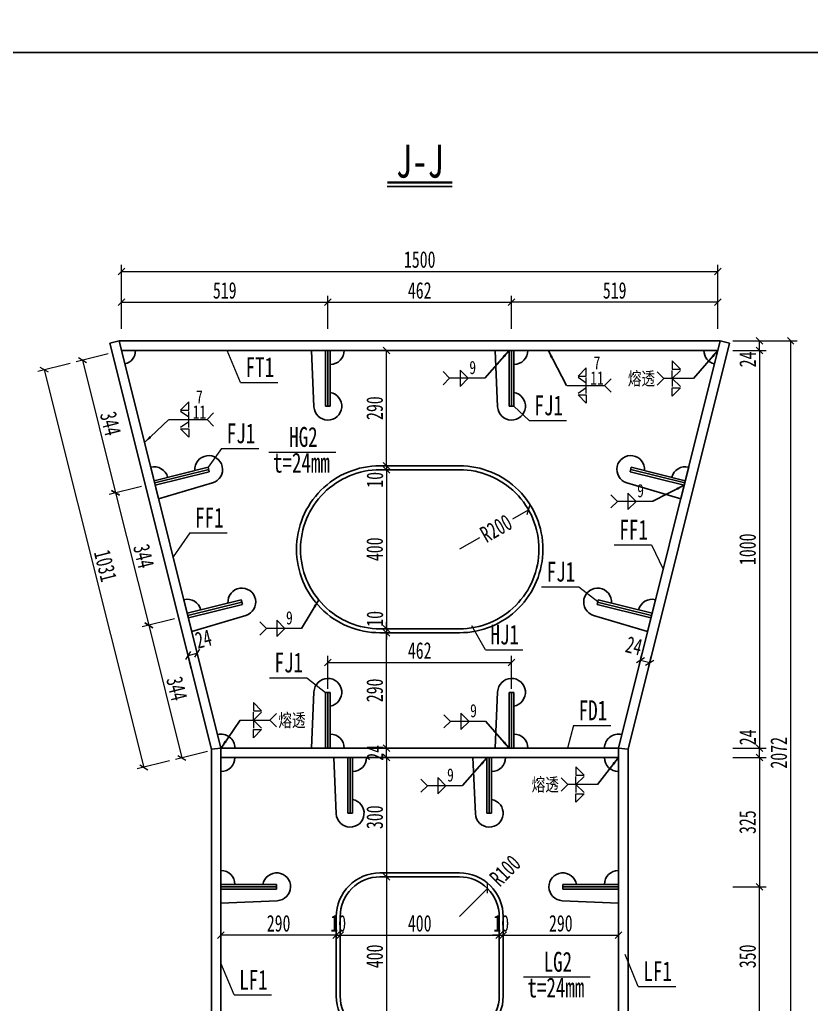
# Model space of a CAD drawing. Header units: millimetres. Extents: x -60009 to 63758, y -2164 to 95433.
# Drawn here: x 16827 to 18818, y 32167 to 34644 of the extents above; entities that cross this region are included whole.
import ezdxf
from ezdxf.enums import TextEntityAlignment as Align

# ---------------------------------------------------------------- set-up
doc = ezdxf.new("R2010")
doc.units = ezdxf.units.MM
doc.layers.get('Defpoints').update_dxf_attribs({"color": 8})
for name, color, linetype, lineweight in [('Dim', 4, 'Continuous', 15), ('文字', 7, 'Continuous', 15), ('标注线及字体', 2, 'Continuous', 15), ('细实线', 4, 'Continuous', 15), ('钢板粗线', 1, 'Continuous', 25)]:
    doc.layers.add(name, color=color, linetype=linetype, lineweight=lineweight)
doc.layers.add('Text', color=4, linetype='Continuous')
doc.styles.add('111', font='仿宋_GB2312.TTF', dxfattribs={"width": 0.7})
doc.styles.add('BM_Dim', font='仿宋_GB2312.TTF', dxfattribs={"width": 0.85})
doc.styles.add('SMEDI', font='仿宋_GB2312.TTF', dxfattribs={"width": 0.75})
doc.styles.get("Standard").update_dxf_attribs({"font": '仿宋_GB2312.TTF'})
doc.dimstyles.new('200', dxfattribs={"dimscale": 0, "dimtxt": 2.5, "dimasz": 1, "dimexe": 1, "dimexo": 1, "dimgap": 0.6, "dimtad": 1, "dimdec": 0, "dimdsep": 46, "dimtxsty": '111', "dimblk": 'OBLIQUE', "dimcen": 0, "dimclrd": 4, "dimclre": 4, "dimclrt": 4, "dimadec": 1, "dimazin": 2, "dimtfac": 1, "dimtdec": 0, "dimtix": 1, "dimtmove": 2, "dimatfit": 3, "dimfxl": 4, "dimfxlon": 1, "dimtolj": 1, "dimlwd": -1, "dimlwe": -1, "dimarcsym": 0})
doc.dimstyles.new('MSteel_1.0_1.0', dxfattribs={"dimtxt": 3, "dimasz": 1.2, "dimexe": 1, "dimexo": 1, "dimgap": 1, "dimtad": 3, "dimtoh": 1, "dimdec": 0, "dimzin": 0, "dimdsep": 46, "dimtxsty": 'Standard', "dimblk": 'ARCHTICK', "dimcen": 0.09, "dimclrd": 3, "dimclre": 3, "dimadec": 0, "dimazin": 0, "dimtfac": 1, "dimtdec": 4, "dimtofl": 0, "dimtmove": 0, "dimatfit": 3, "dimfxl": 1, "dimtolj": 1, "dimtzin": 0, "dimarcsym": 0})

# ---------------------------------------------------------------- blocks, each defined once
blk = doc.blocks.new('_Oblique')
at = {"color": 0, "linetype": 'ByBlock', "lineweight": -2}
blk.add_line((-0.5, -0.5), (0.5, 0.5), dxfattribs=at)
blk = doc.blocks.new('*D271')
at = {"layer": 'Defpoints', "color": 0, "transparency": 16777216}
for p in [(21100.9, 67033.4), (21986.2, 67032), (21984.6, 66032), (21099.3, 66017.4), (21099.2, 65919.6)]:
    blk.add_point(p, dxfattribs=at)
at = {"layer": '细实线', "color": 4, "transparency": 16777216}
for p, q in [((21099.2, 65986.3), (21099.1, 65903)), ((21984.6, 65984.9), (21984.4, 65901.5))]:
    blk.add_line(p, q, dxfattribs=at)
blk.add_arc((-34515894092.1, -21492456430780), 21492484212182.8, 89.907985640573, 89.907985642933, dxfattribs=at)
at = {"layer": '细实线', "color": 4, "transparency": 16777216, "xscale": 16.66666666666666, "yscale": 16.66666666666666, "zscale": 16.66666666666666}
for p, rotation in [((21099.1, 65919.6), 179.9079856429328), ((21984.4, 65918.2), 359.9079856405726)]:
    blk.add_blockref('_Oblique', p, dxfattribs=dict(at, rotation=rotation))
at = {"layer": '细实线', "color": 4, "transparency": 16777216, "insert": (21541.8, 65948.7), "char_height": 41.67, "attachment_point": 5, "rotation": 359.908, "style": '111'}
blk.add_mtext('885', dxfattribs=at)
blk = doc.blocks.new('*D273')
at = {"layer": 'Defpoints', "color": 0, "transparency": 16777216}
for p in [(21101.2, 67117), (21100.9, 67033.4), (21986.2, 67032), (21984.6, 66032), (21099.3, 66017.4)]:
    blk.add_point(p, dxfattribs=at)
at = {"layer": '细实线', "color": 4, "transparency": 16777216}
for p, q in [((21100.9, 67050.4), (21101.1, 67133.7)), ((21986.3, 67049), (21986.4, 67132.3))]:
    blk.add_line(p, q, dxfattribs=at)
blk.add_arc((-34515894092.1, -21492456430780), 21492484213380.2, 89.907985640573, 89.907985642933, dxfattribs=at)
at = {"layer": '细实线', "color": 4, "transparency": 16777216, "xscale": 16.66666666666666, "yscale": 16.66666666666666, "zscale": 16.66666666666666}
for p, rotation in [((21101.1, 67117), 179.9079856429328), ((21986.4, 67115.6), 359.9079856405726)]:
    blk.add_blockref('_Oblique', p, dxfattribs=dict(at, rotation=rotation))
at = {"layer": '细实线', "color": 4, "transparency": 16777216, "insert": (21543.8, 67146.2), "char_height": 41.67, "attachment_point": 5, "rotation": 359.908, "style": '111'}
blk.add_mtext('885', dxfattribs=at)
blk = doc.blocks.new('12-140加劲 有焊孔')
at = {"layer": '钢板粗线'}
for p, q in [((41, 0), (35, 141.5)), ((-41, 0), (41, 0))]:
    blk.add_line(p, q, dxfattribs=at)
for centre, start, end in [((0, 140), 2.441, 260.1291), ((-6, 0), 90, 180)]:
    blk.add_arc(centre, 35, start, end, dxfattribs=at)
blk = doc.blocks.new('*D997')
at = {"layer": 'Defpoints', "color": 0}
for p in [(17749.8, 33511.4), (17794.5, 33521.4), (17794.5, 33511.4)]:
    blk.add_point(p, dxfattribs=at)
at = {"layer": '细实线', "color": 4}
for p, q in [((17749.8, 33521.4), (17749.8, 33538.1)), ((17777.8, 33521.4), (17733.2, 33521.4)), ((17777.8, 33511.4), (17733.2, 33511.4)), ((17749.8, 33521.4), (17749.8, 33511.4)), ((17749.8, 33511.4), (17749.8, 33494.7))]:
    blk.add_line(p, q, dxfattribs=at)
at = {"layer": '细实线', "color": 4, "xscale": 16.66666666666666, "yscale": 16.66666666666666, "zscale": 16.66666666666666}
for p, rotation in [((17749.8, 33521.4), 270), ((17749.8, 33511.4), 90)]:
    blk.add_blockref('_Oblique', p, dxfattribs=dict(at, rotation=rotation))
at = {"layer": '细实线', "color": 4, "insert": (17720.5, 33486.1), "char_height": 41.67, "attachment_point": 5, "rotation": 90, "style": '111'}
blk.add_mtext('\\A1;10', dxfattribs=at)
blk = doc.blocks.new('*D998')
at = {"layer": 'Defpoints', "color": 0}
for p in [(17749.8, 33811.4), (17794.5, 33811.4), (17794.5, 33521.4)]:
    blk.add_point(p, dxfattribs=at)
at = {"layer": '细实线', "color": 4}
for p, q in [((17777.8, 33811.4), (17733.2, 33811.4)), ((17749.8, 33521.4), (17749.8, 33811.4)), ((17777.8, 33521.4), (17733.2, 33521.4))]:
    blk.add_line(p, q, dxfattribs=at)
at = {"layer": '细实线', "color": 4, "xscale": 16.66666666666666, "yscale": 16.66666666666666, "zscale": 16.66666666666666}
for p, rotation in [((17749.8, 33811.4), 90), ((17749.8, 33521.4), 270)]:
    blk.add_blockref('_Oblique', p, dxfattribs=dict(at, rotation=rotation))
at = {"layer": '细实线', "color": 4, "insert": (17720, 33666.4), "char_height": 41.67, "attachment_point": 5, "rotation": 90, "style": '111'}
blk.add_mtext('\\A1;290', dxfattribs=at)
blk = doc.blocks.new('*D999')
at = {"layer": 'Defpoints', "color": 0}
for p in [(17794.5, 33511.4), (17749.8, 33111.4), (17794.5, 33111.4)]:
    blk.add_point(p, dxfattribs=at)
at = {"layer": '细实线', "color": 4}
for p, q in [((17777.8, 33511.4), (17733.2, 33511.4)), ((17749.8, 33511.4), (17749.8, 33111.4)), ((17777.8, 33111.4), (17733.2, 33111.4))]:
    blk.add_line(p, q, dxfattribs=at)
at = {"layer": '细实线', "color": 4, "xscale": 16.66666666666666, "yscale": 16.66666666666666, "zscale": 16.66666666666666}
for p, rotation in [((17749.8, 33511.4), 90), ((17749.8, 33111.4), 270)]:
    blk.add_blockref('_Oblique', p, dxfattribs=dict(at, rotation=rotation))
at = {"layer": '细实线', "color": 4, "insert": (17720, 33311.4), "char_height": 41.67, "attachment_point": 5, "rotation": 90, "style": '111'}
blk.add_mtext('\\A1;400', dxfattribs=at)
blk = doc.blocks.new('*D1000')
at = {"layer": 'Defpoints', "color": 0}
for p in [(17749.8, 33101.4), (17794.5, 33111.4), (17794.5, 33101.4)]:
    blk.add_point(p, dxfattribs=at)
at = {"layer": '细实线', "color": 4}
for p, q in [((17749.8, 33111.4), (17749.8, 33128.1)), ((17777.8, 33111.4), (17733.2, 33111.4)), ((17777.8, 33101.4), (17733.2, 33101.4)), ((17749.8, 33111.4), (17749.8, 33101.4)), ((17749.8, 33101.4), (17749.8, 33084.7))]:
    blk.add_line(p, q, dxfattribs=at)
at = {"layer": '细实线', "color": 4, "xscale": 16.66666666666666, "yscale": 16.66666666666666, "zscale": 16.66666666666666}
for p, rotation in [((17749.8, 33111.4), 270), ((17749.8, 33101.4), 90)]:
    blk.add_blockref('_Oblique', p, dxfattribs=dict(at, rotation=rotation))
at = {"layer": '细实线', "color": 4, "insert": (17720.5, 33136.4), "char_height": 41.67, "attachment_point": 5, "rotation": 90, "style": '111'}
blk.add_mtext('\\A1;10', dxfattribs=at)
blk = doc.blocks.new('*D1001')
at = {"layer": 'Defpoints', "color": 0}
for p in [(17749.8, 33101.4), (17794.5, 33101.4), (17794.5, 32811.4)]:
    blk.add_point(p, dxfattribs=at)
at = {"layer": '细实线', "color": 4}
for p, q in [((17777.8, 33101.4), (17733.2, 33101.4)), ((17749.8, 32811.4), (17749.8, 33101.4)), ((17777.8, 32811.4), (17733.2, 32811.4))]:
    blk.add_line(p, q, dxfattribs=at)
at = {"layer": '细实线', "color": 4, "xscale": 16.66666666666666, "yscale": 16.66666666666666, "zscale": 16.66666666666666}
for p, rotation in [((17749.8, 33101.4), 90), ((17749.8, 32811.4), 270)]:
    blk.add_blockref('_Oblique', p, dxfattribs=dict(at, rotation=rotation))
at = {"layer": '细实线', "color": 4, "insert": (17720, 32956.4), "char_height": 41.67, "attachment_point": 5, "rotation": 90, "style": '111'}
blk.add_mtext('\\A1;290', dxfattribs=at)
blk = doc.blocks.new('_ArchTick')
at = {"color": 0, "linetype": 'ByBlock', "const_width": 0.15}
blk.add_lwpolyline([(-0.5, -0.5), (0.5, 0.5)], dxfattribs=at)
blk = doc.blocks.new('角焊缝1')
at = {"layer": 'Dim'}
blk.add_line((-3101.17, 370.22), (-3106.48, 370.22), dxfattribs=at)
blk.add_lwpolyline([(-3107.48, 369.22), (-3106.48, 370.22), (-3107.48, 371.22)], dxfattribs=at)
blk.add_lwpolyline([(-3104.91, 371.45), (-3104.91, 368.99), (-3103.68, 370.22)], close=True, dxfattribs=at)
blk = doc.blocks.new('*D1002')
at = {"layer": 'Defpoints', "color": 0}
for p in [(18106.9, 33410.5), (17933.2, 33311.4)]:
    blk.add_point(p, dxfattribs=at)
at = {"layer": '细实线', "color": 4}
for p, q in [((18067.5, 33388), (18106.9, 33410.5)), ((17983.6, 33340.1), (17933.2, 33311.4))]:
    blk.add_line(p, q, dxfattribs=at)
at = {"layer": '细实线', "color": 4, "xscale": 16.66666666666666, "yscale": 16.66666666666666, "zscale": 16.66666666666666, "rotation": 29.68905914116267}
blk.add_blockref('_Oblique', (18106.9, 33410.5), dxfattribs=at)
at = {"layer": '细实线', "color": 4, "insert": (18025.5, 33364), "char_height": 41.67, "attachment_point": 5, "rotation": 29.6891, "style": '111'}
blk.add_mtext('\\A1;R200', dxfattribs=at)
blk = doc.blocks.new('12-140加劲 无焊孔')
at = {"layer": 'Defpoints'}
blk.add_line((0, -140), (0, 0), dxfattribs=at)
at = {"layer": '钢板粗线'}
for p, q in [((-6, 0), (6, 0)), ((-6, -140), (-6, 0)), ((6, -140), (6, 0)), ((-6, -140), (6, -140))]:
    blk.add_line(p, q, dxfattribs=at)
blk = doc.blocks.new('*D1003')
at = {"layer": 'Defpoints', "color": 0}
for p in [(17602.2, 33932.6), (17083.2, 33811.4), (17602.2, 33811.4)]:
    blk.add_point(p, dxfattribs=at)
at = {"layer": '细实线', "color": 4}
for p, q in [((17083.2, 33865.9), (17083.2, 33949.2)), ((17083.2, 33932.6), (17602.2, 33932.6)), ((17602.2, 33865.9), (17602.2, 33949.2))]:
    blk.add_line(p, q, dxfattribs=at)
at = {"layer": '细实线', "color": 4, "xscale": 16.66666666666666, "yscale": 16.66666666666666, "zscale": 16.66666666666666, "rotation": 180}
blk.add_blockref('_Oblique', (17083.2, 33932.6), dxfattribs=at)
at = {"layer": '细实线', "color": 4, "xscale": 16.66666666666666, "yscale": 16.66666666666666, "zscale": 16.66666666666666}
blk.add_blockref('_Oblique', (17602.2, 33932.6), dxfattribs=at)
at = {"layer": '细实线', "color": 4, "insert": (17342.7, 33962.4), "char_height": 41.67, "attachment_point": 5, "style": '111'}
blk.add_mtext('\\A1;519', dxfattribs=at)
blk = doc.blocks.new('*D1004')
at = {"layer": 'Defpoints', "color": 0}
for p in [(18064.2, 33932.6), (17602.2, 33811.4), (18064.2, 33811.4)]:
    blk.add_point(p, dxfattribs=at)
at = {"layer": '细实线', "color": 4}
for p, q in [((17602.2, 33865.9), (17602.2, 33949.2)), ((17602.2, 33932.6), (18064.2, 33932.6)), ((18064.2, 33865.9), (18064.2, 33949.2))]:
    blk.add_line(p, q, dxfattribs=at)
at = {"layer": '细实线', "color": 4, "xscale": 16.66666666666666, "yscale": 16.66666666666666, "zscale": 16.66666666666666, "rotation": 180}
blk.add_blockref('_Oblique', (17602.2, 33932.6), dxfattribs=at)
at = {"layer": '细实线', "color": 4, "xscale": 16.66666666666666, "yscale": 16.66666666666666, "zscale": 16.66666666666666}
blk.add_blockref('_Oblique', (18064.2, 33932.6), dxfattribs=at)
at = {"layer": '细实线', "color": 4, "insert": (17833.2, 33962.4), "char_height": 41.67, "attachment_point": 5, "style": '111'}
blk.add_mtext('\\A1;462', dxfattribs=at)
blk = doc.blocks.new('*D1005')
at = {"layer": 'Defpoints', "color": 0}
for p in [(18064.2, 33932.6), (18064.2, 33811.4), (18583.2, 33811.4)]:
    blk.add_point(p, dxfattribs=at)
at = {"layer": '细实线', "color": 4}
for p, q in [((18064.2, 33865.9), (18064.2, 33949.2)), ((18583.2, 33932.6), (18064.2, 33932.6)), ((18583.2, 33865.9), (18583.2, 33949.2))]:
    blk.add_line(p, q, dxfattribs=at)
at = {"layer": '细实线', "color": 4, "xscale": 16.66666666666666, "yscale": 16.66666666666666, "zscale": 16.66666666666666, "rotation": 180}
blk.add_blockref('_Oblique', (18064.2, 33932.6), dxfattribs=at)
at = {"layer": '细实线', "color": 4, "xscale": 16.66666666666666, "yscale": 16.66666666666666, "zscale": 16.66666666666666}
blk.add_blockref('_Oblique', (18583.2, 33932.6), dxfattribs=at)
at = {"layer": '细实线', "color": 4, "insert": (18323.7, 33962.4), "char_height": 41.67, "attachment_point": 5, "style": '111'}
blk.add_mtext('\\A1;519', dxfattribs=at)
blk = doc.blocks.new('*D1006')
at = {"layer": 'Defpoints', "color": 0}
for p in [(18583.2, 34010.2), (17083.2, 33811.4), (18583.2, 33811.4)]:
    blk.add_point(p, dxfattribs=at)
at = {"layer": '细实线', "color": 4}
for p, q in [((17083.2, 33943.5), (17083.2, 34026.8)), ((17083.2, 34010.2), (18583.2, 34010.2)), ((18583.2, 33943.5), (18583.2, 34026.8))]:
    blk.add_line(p, q, dxfattribs=at)
at = {"layer": '细实线', "color": 4, "xscale": 16.66666666666666, "yscale": 16.66666666666666, "zscale": 16.66666666666666, "rotation": 180}
blk.add_blockref('_Oblique', (17083.2, 34010.2), dxfattribs=at)
at = {"layer": '细实线', "color": 4, "xscale": 16.66666666666666, "yscale": 16.66666666666666, "zscale": 16.66666666666666}
blk.add_blockref('_Oblique', (18583.2, 34010.2), dxfattribs=at)
at = {"layer": '细实线', "color": 4, "insert": (17833.2, 34040), "char_height": 41.67, "attachment_point": 5, "style": '111'}
blk.add_mtext('\\A1;1500', dxfattribs=at)
blk = doc.blocks.new('*D1007')
at = {"layer": 'Defpoints', "color": 0}
for p in [(17083.2, 33811.4), (17166.5, 33478.1), (17068.2, 33453.5)]:
    blk.add_point(p, dxfattribs=at)
at = {"layer": '细实线', "color": 4}
for p, q in [((17049.5, 33803), (16968.7, 33782.8)), ((16984.9, 33786.8), (17068.2, 33453.5)), ((17132.9, 33469.6), (17052, 33449.4))]:
    blk.add_line(p, q, dxfattribs=at)
at = {"layer": '细实线', "color": 4, "xscale": 16.66666666666666, "yscale": 16.66666666666666, "zscale": 16.66666666666666}
for p, rotation in [((16984.9, 33786.8), 104.0362434679329), ((17068.2, 33453.5), 284.0362434679329)]:
    blk.add_blockref('_Oblique', p, dxfattribs=dict(at, rotation=rotation))
at = {"layer": '细实线', "color": 4, "insert": (17055.4, 33627.4), "char_height": 41.67, "attachment_point": 5, "rotation": 284.0362, "style": '111'}
blk.add_mtext('\\A1;344', dxfattribs=at)
blk = doc.blocks.new('*D1008')
at = {"layer": 'Defpoints', "color": 0}
for p in [(17166.5, 33478.1), (17249.9, 33144.7), (17151.5, 33120.1)]:
    blk.add_point(p, dxfattribs=at)
at = {"layer": '细实线', "color": 4}
for p, q in [((17132.9, 33469.6), (17052, 33449.4)), ((17068.2, 33453.5), (17151.5, 33120.1)), ((17216.2, 33136.3), (17135.3, 33116.1))]:
    blk.add_line(p, q, dxfattribs=at)
at = {"layer": '细实线', "color": 4, "xscale": 16.66666666666666, "yscale": 16.66666666666666, "zscale": 16.66666666666666}
for p, rotation in [((17068.2, 33453.5), 104.0362434679324), ((17151.5, 33120.1), 284.0362434679324)]:
    blk.add_blockref('_Oblique', p, dxfattribs=dict(at, rotation=rotation))
at = {"layer": '细实线', "color": 4, "insert": (17138.8, 33294), "char_height": 41.67, "attachment_point": 5, "rotation": 284.0362, "style": '111'}
blk.add_mtext('\\A1;344', dxfattribs=at)
blk = doc.blocks.new('*D1009')
at = {"layer": 'Defpoints', "color": 0}
for p in [(17249.9, 33144.7), (17333.2, 32811.4), (17234.9, 32786.8)]:
    blk.add_point(p, dxfattribs=at)
at = {"layer": '细实线', "color": 4}
for p, q in [((17216.2, 33136.3), (17135.3, 33116.1)), ((17151.5, 33120.1), (17234.9, 32786.8)), ((17299.5, 32803), (17218.7, 32782.8))]:
    blk.add_line(p, q, dxfattribs=at)
at = {"layer": '细实线', "color": 4, "xscale": 16.66666666666666, "yscale": 16.66666666666666, "zscale": 16.66666666666666}
for p, rotation in [((17151.5, 33120.1), 104.0362434679082), ((17234.9, 32786.8), 284.0362434679082)]:
    blk.add_blockref('_Oblique', p, dxfattribs=dict(at, rotation=rotation))
at = {"layer": '细实线', "color": 4, "insert": (17222.1, 32960.7), "char_height": 41.67, "attachment_point": 5, "rotation": 284.0362, "style": '111'}
blk.add_mtext('\\A1;344', dxfattribs=at)
blk = doc.blocks.new('*D1010')
at = {"layer": 'Defpoints', "color": 0}
for p in [(17083.2, 33811.4), (17333.2, 32811.4), (17138.8, 32762.8)]:
    blk.add_point(p, dxfattribs=at)
at = {"layer": '细实线', "color": 4}
for p, q in [((16953.4, 33779), (16872.6, 33758.7)), ((16888.8, 33762.8), (17138.8, 32762.8)), ((17203.4, 32779), (17122.6, 32758.7))]:
    blk.add_line(p, q, dxfattribs=at)
at = {"layer": '细实线', "color": 4, "xscale": 16.66666666666666, "yscale": 16.66666666666666, "zscale": 16.66666666666666}
for p, rotation in [((16888.8, 33762.8), 104.0362434679265), ((17138.8, 32762.8), 284.0362434679265)]:
    blk.add_blockref('_Oblique', p, dxfattribs=dict(at, rotation=rotation))
at = {"layer": '细实线', "color": 4, "insert": (17042.7, 33270), "char_height": 41.67, "attachment_point": 5, "rotation": 284.0362, "style": '111'}
blk.add_mtext('\\A1;1031', dxfattribs=at)
blk = doc.blocks.new('*D1011')
at = {"layer": 'Defpoints', "color": 0}
for p in [(18539.4, 33811.4), (18289.9, 32811.4), (18688, 32811.4)]:
    blk.add_point(p, dxfattribs=at)
at = {"layer": '细实线', "color": 4}
for p, q in [((18621.3, 33811.4), (18704.6, 33811.4)), ((18688, 33811.4), (18688, 32811.4)), ((18621.3, 32811.4), (18704.6, 32811.4))]:
    blk.add_line(p, q, dxfattribs=at)
at = {"layer": '细实线', "color": 4, "xscale": 16.66666666666666, "yscale": 16.66666666666666, "zscale": 16.66666666666666}
for p, rotation in [((18688, 33811.4), 90), ((18688, 32811.4), 270)]:
    blk.add_blockref('_Oblique', p, dxfattribs=dict(at, rotation=rotation))
at = {"layer": '细实线', "color": 4, "insert": (18658.1, 33311.4), "char_height": 41.67, "attachment_point": 5, "rotation": 90, "style": '111'}
blk.add_mtext('\\A1;1000', dxfattribs=at)
blk = doc.blocks.new('*D1012')
at = {"layer": 'Defpoints', "color": 0}
for p in [(18539.9, 33835.4), (18688, 33835.4), (18539.4, 33811.4)]:
    blk.add_point(p, dxfattribs=at)
at = {"layer": '细实线', "color": 4}
for p, q in [((18621.3, 33835.4), (18704.6, 33835.4)), ((18688, 33811.4), (18688, 33835.4)), ((18621.3, 33811.4), (18704.6, 33811.4))]:
    blk.add_line(p, q, dxfattribs=at)
at = {"layer": '细实线', "color": 4, "xscale": 16.66666666666666, "yscale": 16.66666666666666, "zscale": 16.66666666666666}
for p, rotation in [((18688, 33835.4), 90), ((18688, 33811.4), 270)]:
    blk.add_blockref('_Oblique', p, dxfattribs=dict(at, rotation=rotation))
at = {"layer": '细实线', "color": 4, "insert": (18658.1, 33788.9), "char_height": 41.67, "attachment_point": 5, "rotation": 90, "style": '111'}
blk.add_mtext('\\A1;24', dxfattribs=at)
blk = doc.blocks.new('*D1013')
at = {"layer": 'Defpoints', "color": 0}
for p in [(18295.6, 32811.4), (18688, 32811.4), (18292.7, 32787.4)]:
    blk.add_point(p, dxfattribs=at)
at = {"layer": '细实线', "color": 4}
for p, q in [((18621.3, 32811.4), (18704.6, 32811.4)), ((18688, 32787.4), (18688, 32811.4)), ((18621.3, 32787.4), (18704.6, 32787.4))]:
    blk.add_line(p, q, dxfattribs=at)
at = {"layer": '细实线', "color": 4, "xscale": 16.66666666666666, "yscale": 16.66666666666666, "zscale": 16.66666666666666}
for p, rotation in [((18688, 32811.4), 90), ((18688, 32787.4), 270)]:
    blk.add_blockref('_Oblique', p, dxfattribs=dict(at, rotation=rotation))
at = {"layer": '细实线', "color": 4, "insert": (18658.1, 32838.2), "char_height": 41.67, "attachment_point": 5, "rotation": 90, "style": '111'}
blk.add_mtext('\\A1;24', dxfattribs=at)
blk = doc.blocks.new('*D1014')
at = {"layer": 'Defpoints', "color": 0}
for p in [(18539.9, 33835.4), (18301.8, 31763.4), (18766.4, 31763.4)]:
    blk.add_point(p, dxfattribs=at)
at = {"layer": '细实线', "color": 4}
for p, q in [((18699.8, 33835.4), (18783.1, 33835.4)), ((18766.4, 33835.4), (18766.4, 31763.4)), ((18699.8, 31763.4), (18783.1, 31763.4))]:
    blk.add_line(p, q, dxfattribs=at)
at = {"layer": '细实线', "color": 4, "xscale": 16.66666666666666, "yscale": 16.66666666666666, "zscale": 16.66666666666666}
for p, rotation in [((18766.4, 33835.4), 90), ((18766.4, 31763.4), 270)]:
    blk.add_blockref('_Oblique', p, dxfattribs=dict(at, rotation=rotation))
at = {"layer": '细实线', "color": 4, "insert": (18736.6, 32799.4), "char_height": 41.67, "attachment_point": 5, "rotation": 90, "style": '111'}
blk.add_mtext('\\A1;2072', dxfattribs=at)
blk = doc.blocks.new('*D1015')
at = {"layer": 'Defpoints', "color": 0}
for p in [(17273.6, 33049.7), (17262.6, 32994.8), (17285.9, 33000.6)]:
    blk.add_point(p, dxfattribs=at)
at = {"layer": '细实线', "color": 4}
for p, q in [((17281.9, 33016.8), (17269.6, 33065.8)), ((17258.6, 33011), (17246.3, 33060)), ((17250.4, 33043.8), (17273.6, 33049.7))]:
    blk.add_line(p, q, dxfattribs=at)
at = {"layer": '细实线', "color": 4, "xscale": 16.66666666666666, "yscale": 16.66666666666666, "zscale": 16.66666666666666}
for p, rotation in [((17250.4, 33043.8), 194.0362434679222), ((17273.6, 33049.7), 14.03624346792227)]:
    blk.add_blockref('_Oblique', p, dxfattribs=dict(at, rotation=rotation))
at = {"layer": '细实线', "color": 4, "insert": (17289, 33086), "char_height": 41.67, "attachment_point": 5, "rotation": 14.0362, "style": '111'}
blk.add_mtext('\\A1;24', dxfattribs=at)
blk = doc.blocks.new('*D1016')
at = {"layer": 'Defpoints', "color": 0}
for p in [(18411.7, 33026.2), (18377.7, 32989.5), (18401, 32983.7)]:
    blk.add_point(p, dxfattribs=at)
at = {"layer": '细实线', "color": 4}
for p, q in [((18381.8, 33005.7), (18392.4, 33048.2)), ((18405.1, 32999.9), (18415.7, 33042.4)), ((18388.4, 33032.1), (18411.7, 33026.2))]:
    blk.add_line(p, q, dxfattribs=at)
at = {"layer": '细实线', "color": 4, "xscale": 16.66666666666666, "yscale": 16.66666666666666, "zscale": 16.66666666666666}
for p, rotation in [((18388.4, 33032.1), 165.9637565320778), ((18411.7, 33026.2), 345.9637565320777)]:
    blk.add_blockref('_Oblique', p, dxfattribs=dict(at, rotation=rotation))
at = {"layer": '细实线', "color": 4, "insert": (18372.2, 33068.8), "char_height": 41.67, "attachment_point": 5, "rotation": 345.9638, "style": '111'}
blk.add_mtext('\\A1;24', dxfattribs=at)
blk = doc.blocks.new('全融透2')
at = {"layer": 'Dim'}
blk.add_line((0, 0), (-4.48, 0), dxfattribs=at)
for points in [[(-3.23, 2.65), (-3.23, 1.41), (-2, 1.41)], [(-3.23, -2.65), (-3.23, -1.41), (-2, -1.41)]]:
    blk.add_lwpolyline(points, close=True, dxfattribs=at)
for points in [[(-5.48, 1), (-4.48, 0), (-5.48, -1)], [(-2, 1.21), (-3.23, 0), (-3.23, 1.21)], [(-2, -1.21), (-3.23, 0), (-3.23, -1.21)]]:
    blk.add_lwpolyline(points, dxfattribs=at)
at = {"layer": 'Text', "style": 'SMEDI', "width": 0.75}
blk.add_text('熔透', height=2, dxfattribs=at).set_placement((-9.92, 0), align=Align.MIDDLE_LEFT)
blk = doc.blocks.new('全融透1')
at = {"layer": 'Dim'}
blk.add_line((0, 0), (4.48, 0), dxfattribs=at)
for points in [[(2, 2.65), (2, 1.41), (3.23, 1.41)], [(2, -2.65), (2, -1.41), (3.23, -1.41)]]:
    blk.add_lwpolyline(points, close=True, dxfattribs=at)
for points in [[(3.23, 1.21), (2, 0), (2, 1.21)], [(3.23, -1.21), (2, 0), (2, -1.21)], [(5.48, 1), (4.48, 0), (5.48, -1)]]:
    blk.add_lwpolyline(points, dxfattribs=at)
at = {"layer": 'Text', "style": 'SMEDI', "width": 0.75}
blk.add_text('熔透', height=2, dxfattribs=at).set_placement((5.77, 0), align=Align.MIDDLE_LEFT)
blk = doc.blocks.new('*D1017')
at = {"layer": 'Defpoints', "color": 0}
for p in [(17782, 32787.4), (17749.8, 32487.4), (17775.3, 32487.4)]:
    blk.add_point(p, dxfattribs=at)
at = {"layer": '细实线', "color": 4}
for p, q in [((17765.4, 32787.4), (17733.2, 32787.4)), ((17749.8, 32787.4), (17749.8, 32487.4)), ((17758.7, 32487.4), (17733.2, 32487.4))]:
    blk.add_line(p, q, dxfattribs=at)
at = {"layer": '细实线', "color": 4, "xscale": 16.66666666666666, "yscale": 16.66666666666666, "zscale": 16.66666666666666}
for p, rotation in [((17749.8, 32787.4), 90), ((17749.8, 32487.4), 270)]:
    blk.add_blockref('_Oblique', p, dxfattribs=dict(at, rotation=rotation))
at = {"layer": '细实线', "color": 4, "insert": (17720, 32637.4), "char_height": 41.67, "attachment_point": 5, "rotation": 90, "style": '111'}
blk.add_mtext('\\A1;300', dxfattribs=at)
blk = doc.blocks.new('*D1018')
at = {"layer": 'Defpoints', "color": 0}
for p in [(17782, 32487.4), (17749.8, 32087.4), (17775.3, 32087.4)]:
    blk.add_point(p, dxfattribs=at)
at = {"layer": '细实线', "color": 4}
for p, q in [((17765.4, 32487.4), (17733.2, 32487.4)), ((17749.8, 32487.4), (17749.8, 32087.4)), ((17758.7, 32087.4), (17733.2, 32087.4))]:
    blk.add_line(p, q, dxfattribs=at)
at = {"layer": '细实线', "color": 4, "xscale": 16.66666666666666, "yscale": 16.66666666666666, "zscale": 16.66666666666666}
for p, rotation in [((17749.8, 32487.4), 90), ((17749.8, 32087.4), 270)]:
    blk.add_blockref('_Oblique', p, dxfattribs=dict(at, rotation=rotation))
at = {"layer": '细实线', "color": 4, "insert": (17720, 32287.4), "char_height": 41.67, "attachment_point": 5, "rotation": 90, "style": '111'}
blk.add_mtext('\\A1;400', dxfattribs=at)
blk = doc.blocks.new('*D1020')
at = {"layer": 'Defpoints', "color": 0}
for p in [(18043.2, 32340.5), (18033.2, 32287.4), (18043.2, 32287.4)]:
    blk.add_point(p, dxfattribs=at)
at = {"layer": '细实线', "color": 4}
for p, q in [((18033.2, 32304.1), (18033.2, 32357.1)), ((18043.2, 32304.1), (18043.2, 32357.1)), ((18033.2, 32340.5), (18016.5, 32340.5)), ((18033.2, 32340.5), (18043.2, 32340.5)), ((18043.2, 32340.5), (18059.9, 32340.5))]:
    blk.add_line(p, q, dxfattribs=at)
at = {"layer": '细实线', "color": 4, "xscale": 16.66666666666666, "yscale": 16.66666666666666, "zscale": 16.66666666666666}
blk.add_blockref('_Oblique', (18033.2, 32340.5), dxfattribs=at)
at = {"layer": '细实线', "color": 4, "xscale": 16.66666666666666, "yscale": 16.66666666666666, "zscale": 16.66666666666666, "rotation": 180}
blk.add_blockref('_Oblique', (18043.2, 32340.5), dxfattribs=at)
at = {"layer": '细实线', "color": 4, "insert": (18038.2, 32370.3), "char_height": 41.67, "attachment_point": 5, "style": '111'}
blk.add_mtext('\\A1;10', dxfattribs=at)
blk = doc.blocks.new('*D1021')
at = {"layer": 'Defpoints', "color": 0}
for p in [(18333.2, 32340.5), (18043.2, 32287.4), (18333.2, 32287.4)]:
    blk.add_point(p, dxfattribs=at)
at = {"layer": '细实线', "color": 4}
for p, q in [((18043.2, 32304.1), (18043.2, 32357.1)), ((18333.2, 32304.1), (18333.2, 32357.1)), ((18043.2, 32340.5), (18333.2, 32340.5))]:
    blk.add_line(p, q, dxfattribs=at)
at = {"layer": '细实线', "color": 4, "xscale": 16.66666666666666, "yscale": 16.66666666666666, "zscale": 16.66666666666666, "rotation": 180}
blk.add_blockref('_Oblique', (18043.2, 32340.5), dxfattribs=at)
at = {"layer": '细实线', "color": 4, "xscale": 16.66666666666666, "yscale": 16.66666666666666, "zscale": 16.66666666666666}
blk.add_blockref('_Oblique', (18333.2, 32340.5), dxfattribs=at)
at = {"layer": '细实线', "color": 4, "insert": (18188.2, 32370.3), "char_height": 41.67, "attachment_point": 5, "style": '111'}
blk.add_mtext('\\A1;290', dxfattribs=at)
blk = doc.blocks.new('*D1022')
at = {"layer": 'Defpoints', "color": 0}
for p in [(18033.2, 32340.5), (17633.2, 32287.4), (18033.2, 32287.4)]:
    blk.add_point(p, dxfattribs=at)
at = {"layer": '细实线', "color": 4}
for p, q in [((17633.2, 32304.1), (17633.2, 32357.1)), ((18033.2, 32304.1), (18033.2, 32357.1)), ((17633.2, 32340.5), (18033.2, 32340.5))]:
    blk.add_line(p, q, dxfattribs=at)
at = {"layer": '细实线', "color": 4, "xscale": 16.66666666666666, "yscale": 16.66666666666666, "zscale": 16.66666666666666, "rotation": 180}
blk.add_blockref('_Oblique', (17633.2, 32340.5), dxfattribs=at)
at = {"layer": '细实线', "color": 4, "xscale": 16.66666666666666, "yscale": 16.66666666666666, "zscale": 16.66666666666666}
blk.add_blockref('_Oblique', (18033.2, 32340.5), dxfattribs=at)
at = {"layer": '细实线', "color": 4, "insert": (17833.2, 32370.3), "char_height": 41.67, "attachment_point": 5, "style": '111'}
blk.add_mtext('\\A1;400', dxfattribs=at)
blk = doc.blocks.new('*D1023')
at = {"layer": 'Defpoints', "color": 0}
for p in [(17633.2, 32340.5), (17623.2, 32287.4), (17633.2, 32287.4)]:
    blk.add_point(p, dxfattribs=at)
at = {"layer": '细实线', "color": 4}
for p, q in [((17623.2, 32304.1), (17623.2, 32357.1)), ((17633.2, 32304.1), (17633.2, 32357.1)), ((17623.2, 32340.5), (17606.5, 32340.5)), ((17623.2, 32340.5), (17633.2, 32340.5)), ((17633.2, 32340.5), (17649.9, 32340.5))]:
    blk.add_line(p, q, dxfattribs=at)
at = {"layer": '细实线', "color": 4, "xscale": 16.66666666666666, "yscale": 16.66666666666666, "zscale": 16.66666666666666}
blk.add_blockref('_Oblique', (17623.2, 32340.5), dxfattribs=at)
at = {"layer": '细实线', "color": 4, "xscale": 16.66666666666666, "yscale": 16.66666666666666, "zscale": 16.66666666666666, "rotation": 180}
blk.add_blockref('_Oblique', (17633.2, 32340.5), dxfattribs=at)
at = {"layer": '细实线', "color": 4, "insert": (17628.2, 32370.3), "char_height": 41.67, "attachment_point": 5, "style": '111'}
blk.add_mtext('\\A1;10', dxfattribs=at)
blk = doc.blocks.new('*D1024')
at = {"layer": 'Defpoints', "color": 0}
for p in [(17333.2, 32340.5), (17333.2, 32287.4), (17623.2, 32287.4)]:
    blk.add_point(p, dxfattribs=at)
at = {"layer": '细实线', "color": 4}
for p, q in [((17333.2, 32304.1), (17333.2, 32357.1)), ((17623.2, 32304.1), (17623.2, 32357.1)), ((17623.2, 32340.5), (17333.2, 32340.5))]:
    blk.add_line(p, q, dxfattribs=at)
at = {"layer": '细实线', "color": 4, "xscale": 16.66666666666666, "yscale": 16.66666666666666, "zscale": 16.66666666666666, "rotation": 180}
blk.add_blockref('_Oblique', (17333.2, 32340.5), dxfattribs=at)
at = {"layer": '细实线', "color": 4, "xscale": 16.66666666666666, "yscale": 16.66666666666666, "zscale": 16.66666666666666}
blk.add_blockref('_Oblique', (17623.2, 32340.5), dxfattribs=at)
at = {"layer": '细实线', "color": 4, "insert": (17478.2, 32370.3), "char_height": 41.67, "attachment_point": 5, "style": '111'}
blk.add_mtext('\\A1;290', dxfattribs=at)
blk = doc.blocks.new('*D1025')
at = {"layer": 'Defpoints', "color": 0}
for p in [(18003.7, 32458.3), (17933.2, 32387.4)]:
    blk.add_point(p, dxfattribs=at)
at = {"layer": '细实线', "color": 4}
for p, q in [((18003.7, 32458.3), (17933.2, 32387.4)), ((17933.2, 32387.4), (18003.7, 32458.3))]:
    blk.add_line(p, q, dxfattribs=at)
at = {"layer": '细实线', "color": 4, "xscale": 16.66666666666666, "yscale": 16.66666666666666, "zscale": 16.66666666666666, "rotation": 45.17574889308564}
blk.add_blockref('_Oblique', (18003.7, 32458.3), dxfattribs=at)
at = {"layer": '细实线', "color": 4, "insert": (18048.2, 32503.1), "char_height": 41.67, "attachment_point": 5, "rotation": 45.1757, "style": '111'}
blk.add_mtext('\\A1;R100', dxfattribs=at)
blk = doc.blocks.new('*D1026')
at = {"layer": 'Defpoints', "color": 0}
for p in [(17749.8, 32811.4), (17794.5, 32811.4), (17795.5, 32787.4)]:
    blk.add_point(p, dxfattribs=at)
at = {"layer": '细实线', "color": 4}
for p, q in [((17749.8, 32811.4), (17749.8, 32828.1)), ((17777.8, 32811.4), (17733.2, 32811.4)), ((17749.8, 32787.4), (17749.8, 32811.4)), ((17778.8, 32787.4), (17733.2, 32787.4)), ((17749.8, 32787.4), (17749.8, 32770.7))]:
    blk.add_line(p, q, dxfattribs=at)
at = {"layer": '细实线', "color": 4, "xscale": 16.66666666666666, "yscale": 16.66666666666666, "zscale": 16.66666666666666}
for p, rotation in [((17749.8, 32811.4), 270), ((17749.8, 32787.4), 90)]:
    blk.add_blockref('_Oblique', p, dxfattribs=dict(at, rotation=rotation))
at = {"layer": '细实线', "color": 4, "insert": (17720.5, 32799.4), "char_height": 41.67, "attachment_point": 5, "rotation": 90, "style": '111'}
blk.add_mtext('\\A1;24', dxfattribs=at)
blk = doc.blocks.new('*D1034')
at = {"layer": 'Defpoints', "color": 0}
for p in [(18566.8, 32462.4), (18688, 32462.4), (18566.8, 32112.4)]:
    blk.add_point(p, dxfattribs=at)
at = {"layer": '细实线', "color": 4}
for p, q in [((18621.3, 32462.4), (18704.6, 32462.4)), ((18688, 32112.4), (18688, 32462.4)), ((18621.3, 32112.4), (18704.6, 32112.4))]:
    blk.add_line(p, q, dxfattribs=at)
at = {"layer": '细实线', "color": 4, "xscale": 16.66666666666666, "yscale": 16.66666666666666, "zscale": 16.66666666666666}
for p, rotation in [((18688, 32462.4), 90), ((18688, 32112.4), 270)]:
    blk.add_blockref('_Oblique', p, dxfattribs=dict(at, rotation=rotation))
at = {"layer": '细实线', "color": 4, "insert": (18658.1, 32287.4), "char_height": 41.67, "attachment_point": 5, "rotation": 90, "style": '111'}
blk.add_mtext('\\A1;350', dxfattribs=at)
blk = doc.blocks.new('*D1035')
at = {"layer": 'Defpoints', "color": 0}
for p in [(18566.8, 32787.4), (18566.8, 32462.4), (18688, 32462.4)]:
    blk.add_point(p, dxfattribs=at)
at = {"layer": '细实线', "color": 4}
for p, q in [((18621.3, 32787.4), (18704.6, 32787.4)), ((18688, 32787.4), (18688, 32462.4)), ((18621.3, 32462.4), (18704.6, 32462.4))]:
    blk.add_line(p, q, dxfattribs=at)
at = {"layer": '细实线', "color": 4, "xscale": 16.66666666666666, "yscale": 16.66666666666666, "zscale": 16.66666666666666}
for p, rotation in [((18688, 32787.4), 90), ((18688, 32462.4), 270)]:
    blk.add_blockref('_Oblique', p, dxfattribs=dict(at, rotation=rotation))
at = {"layer": '细实线', "color": 4, "insert": (18658.1, 32624.9), "char_height": 41.67, "attachment_point": 5, "rotation": 90, "style": '111'}
blk.add_mtext('\\A1;325', dxfattribs=at)
blk = doc.blocks.new('*D1118')
at = {"layer": 'Defpoints', "color": 0}
for p in [(18064.2, 33026.6), (17602.2, 32923.1), (18064.2, 32923.1)]:
    blk.add_point(p, dxfattribs=at)
at = {"layer": '细实线', "color": 4}
for p, q in [((17602.2, 32960), (17602.2, 33043.3)), ((18064.2, 32960), (18064.2, 33043.3)), ((17602.2, 33026.6), (18064.2, 33026.6))]:
    blk.add_line(p, q, dxfattribs=at)
at = {"layer": '细实线', "color": 4, "xscale": 16.66666666666666, "yscale": 16.66666666666666, "zscale": 16.66666666666666, "rotation": 180}
blk.add_blockref('_Oblique', (17602.2, 33026.6), dxfattribs=at)
at = {"layer": '细实线', "color": 4, "xscale": 16.66666666666666, "yscale": 16.66666666666666, "zscale": 16.66666666666666}
blk.add_blockref('_Oblique', (18064.2, 33026.6), dxfattribs=at)
at = {"layer": '细实线', "color": 4, "insert": (17833.2, 33056.5), "char_height": 41.67, "attachment_point": 5, "style": '111'}
blk.add_mtext('\\A1;462', dxfattribs=at)
blk = doc.blocks.new('半融透1')
at = {"layer": 'Dim'}
for p, q in [((0.03, 0), (5.74, 0)), ((2.98, 0.34), (1.75, 1.21)), ((2.98, -0.34), (1.75, -1.21))]:
    blk.add_line(p, q, dxfattribs=at)
for points in [[(1.75, 1.41), (2.98, 1.41), (2.98, 2.65)], [(1.75, -1.41), (2.98, -1.41), (2.98, -2.65)]]:
    blk.add_lwpolyline(points, close=True, dxfattribs=at)
for points in [[(2.98, -1.21), (2.98, 0), (2.98, 1.21)], [(6.74, -1), (5.74, 0), (6.74, 1)]]:
    blk.add_lwpolyline(points, dxfattribs=at)
at = {"layer": 'Text', "style": 'SMEDI', "width": 0.75}
blk.add_text('7', height=2, dxfattribs=at).set_placement((4.09, 3.42), align=Align.MIDDLE_LEFT)

msp = doc.modelspace()

# ---------------------------------------------------------------- linework, layer by layer
msp.add_line((17751.5, 34223.7), (17914.9, 34223.7))
at = {"const_width": 6}
msp.add_lwpolyline([(17751.5, 34233.7), (17914.9, 34233.7)], dxfattribs=at)
at = {"layer": 'Defpoints'}
msp.add_lwpolyline([(12766.5, 34560.8), (19183.2, 34560.8), (19183.2, 30297.5), (12766.5, 30297.5)], close=True, dxfattribs=at)
at = {"layer": '细实线'}
for p, q in [((17382.2, 33731.3), (17349.2, 33811.4)), ((17382.2, 33731.3), (17476.3, 33731.3)), ((18108.7, 33635.3), (18070.2, 33671.4)), ((18108.7, 33635.3), (18202.8, 33635.3)), ((17334.7, 33565), (17300.9, 33517.8)), ((17334.7, 33565), (17428.8, 33565)), ((17454, 33555.9), (17622.2, 33555.9)), ((17255, 33353), (17212.9, 33292.5)), ((17255, 33353), (17349.1, 33353)), ((18322.5, 33322.6), (18416.6, 33322.6)), ((18416.6, 33322.6), (18445.6, 33261.1)), ((18139.5, 33217), (18233.6, 33217)), ((18233.6, 33217), (18280.9, 33180.1)), ((17998.3, 33058.8), (17964.2, 33118.5)), ((17998.3, 33058.8), (18092.4, 33058.8)), ((17454.9, 32988.3), (17548.9, 32988.3)), ((17548.9, 32988.3), (17596.2, 32951.4)), ((18220.1, 32868.2), (18205.3, 32811.4)), ((18220.1, 32868.2), (18314.1, 32868.2)), ((18383.1, 32211.9), (18350.1, 32291.9)), ((17366.1, 32190.3), (17333.1, 32270.4)), ((18094.1, 32235.7), (18262.3, 32235.7)), ((18383.1, 32211.9), (18477.2, 32211.9)), ((17366.1, 32190.3), (17460.2, 32190.3))]:
    msp.add_line(p, q, dxfattribs=at)
for p in [(17166.5, 33478.1), (17249.9, 33144.7)]:
    msp.add_point(p, dxfattribs=at)
at = {"layer": '钢板粗线'}
for p, q in [((17077.2, 33835.4), (18589.2, 33835.4)), ((17083.2, 33811.4), (18583.2, 33811.4)), ((17333.2, 32811.4), (17309.2, 32808.4)), ((17309.2, 32808.4), (17309.2, 31763.4)), ((17333.2, 32811.4), (18333.2, 32811.4)), ((17333.2, 32811.4), (17333.2, 31763.4)), ((18333.2, 31763.4), (18333.2, 32811.4)), ((18333.2, 32811.4), (18357.2, 32808.4)), ((18357.2, 31763.4), (18357.2, 32808.4)), ((18333.2, 32787.4), (17333.2, 32787.4))]:
    msp.add_line(p, q, dxfattribs=at)
for points in [[(17333.2, 32811.4), (17077.2, 33835.4), (17053.9, 33829.6)], [(18333.2, 32811.4), (18589.2, 33835.4), (18612.5, 33829.6)], [(17053.9, 33829.6), (17309.2, 32808.4)], [(18612.5, 33829.6), (18357.2, 32808.4)]]:
    msp.add_lwpolyline(points, dxfattribs=at)
for points in [[(17933.2, 33101.4, 0.414214), (18143.2, 33311.4, 0.414214), (17933.2, 33521.4), (17733.2, 33521.4, 0.414214), (17523.2, 33311.4, 0.414214), (17733.2, 33101.4)], [(17933.2, 33111.4, 0.414214), (18133.2, 33311.4, 0.414214), (17933.2, 33511.4), (17733.2, 33511.4, 0.414214), (17533.2, 33311.4, 0.414214), (17733.2, 33111.4)], [(17623.2, 32387.4), (17623.2, 32187.4, 0.414214), (17733.2, 32077.4), (17933.2, 32077.4, 0.414214), (18043.2, 32187.4), (18043.2, 32387.4, 0.414214), (17933.2, 32497.4), (17733.2, 32497.4, 0.414214)], [(17633.2, 32387.4), (17633.2, 32187.4, 0.414214), (17733.2, 32087.4), (17933.2, 32087.4, 0.414214), (18033.2, 32187.4), (18033.2, 32387.4, 0.414214), (17933.2, 32487.4), (17733.2, 32487.4, 0.414214)]]:
    msp.add_lwpolyline(points, format="xyb", close=True, dxfattribs=at)
for centre, start, end in [((17083.2, 33811.4), 284.0362, 0), ((18583.2, 33811.4), 180, 255.9638), ((17333.2, 32811.4), 0, 104.0362), ((18333.2, 32811.4), 75.9638, 180), ((17333.2, 32787.4), 270, 0), ((18333.2, 32787.4), 180, 270)]:
    msp.add_arc(centre, 35, start, end, dxfattribs=at)

# ---------------------------------------------------------------- block references
at = {"layer": '细实线'}
for name, p, rotation in [('12-140加劲 有焊孔', (17602.2, 33811.4), 180), ('12-140加劲 有焊孔', (18064.2, 33811.4), 180), ('12-140加劲 有焊孔', (17166.5, 33478.1), 284.0362434678854), ('12-140加劲 无焊孔', (17166.5, 33478.1), 104.0362434679265), ('12-140加劲 有焊孔', (17249.9, 33144.7), 284.0362434679127), ('12-140加劲 无焊孔', (17249.9, 33144.7), 104.0362434679265), ('12-140加劲 有焊孔', (17658.2, 32787.4), 180), ('12-140加劲 有焊孔', (18008.2, 32787.4), 180), ('12-140加劲 有焊孔', (17333.2, 32462.4), 270), ('12-140加劲 无焊孔', (17333.2, 32462.4), 90.00000000000001)]:
    msp.add_blockref(name, p, dxfattribs=dict(at, rotation=rotation))
for p in [(17602.2, 33811.4), (18064.2, 33811.4), (17658.2, 32787.4), (18008.2, 32787.4)]:
    msp.add_blockref('12-140加劲 无焊孔', p, dxfattribs=at)
at = {"layer": '细实线', "xscale": 16.66666666666666, "yscale": 16.66666666666666, "zscale": 16.66666666666666}
for name, p in [('半融透1', (18202.5, 33723.4)), ('全融透2', (18522.2, 33740.9)), ('角焊缝1', (69683.2, 27571.4)), ('半融透1', (17202.4, 33637.9)), ('角焊缝1', (70105.5, 27261.6)), ('角焊缝1', (69222, 26941.8)), ('全融透1', (17381.5, 32881.5)), ('角焊缝1', (69685.2, 26708.2)), ('全融透2', (18280.2, 32719.7)), ('角焊缝1', (69627.2, 26546.4))]:
    msp.add_blockref(name, p, dxfattribs=at)
at = {"layer": '细实线', "xscale": -1}
for name, p, rotation in [('12-140加劲 有焊孔', (18499.9, 33478.1), 75.96375653211462), ('12-140加劲 无焊孔', (18499.9, 33478.1), 255.9637565320735), ('12-140加劲 有焊孔', (18416.5, 33144.7), 75.96375653208729), ('12-140加劲 无焊孔', (18416.5, 33144.7), 255.9637565320735), ('12-140加劲 无焊孔', (17602.2, 32811.4), 180), ('12-140加劲 无焊孔', (18064.2, 32811.4), 180), ('12-140加劲 有焊孔', (18333.2, 32462.4), 89.99999999999974), ('12-140加劲 无焊孔', (18333.2, 32462.4), 270)]:
    msp.add_blockref(name, p, dxfattribs=dict(at, rotation=rotation))
for p in [(17602.2, 32811.4), (18064.2, 32811.4)]:
    msp.add_blockref('12-140加劲 有焊孔', p, dxfattribs=at)

# ---------------------------------------------------------------- texts
at = {"layer": 'Text', "style": 'SMEDI', "width": 0.75}
for s, height, p in [('9', 33.3, (17958, 33768.6)), ('11', 33.33, (18262.2, 33742.4)), ('11', 33.33, (17262.1, 33656.9)), ('9', 33.3, (18380.3, 33458.8)), ('9', 33.3, (17496.8, 33139)), ('9', 33.3, (17960, 32905.4)), ('9', 33.3, (17902, 32743.7))]:
    msp.add_text(s, height=height, dxfattribs=at).set_placement(p, align=Align.MIDDLE_LEFT)
at = {"layer": '文字', "style": 'BM_Dim', "width": 0.7}
for s, p in [('FT1', (17431.1, 33729.5)), ('FJ1', (18157.6, 33633.4)), ('FJ1', (17383.5, 33563.1)), ('HG2', (17540.6, 33554)), ('t=24mm', (17535.6, 33489.2)), ('FF1', (17303.9, 33351.1)), ('FF1', (18371.4, 33320.7)), ('FJ1', (18188.4, 33215.1)), ('HJ1', (18047.1, 33056.9)), ('FJ1', (17503.7, 32986.5)), ('FD1', (18268.9, 32866.3)), ('LG2', (18180.7, 32233.8)), ('LF1', (18431.9, 32210)), ('LF1', (17415, 32188.4)), ('t=24mm', (18175.7, 32169))]:
    msp.add_text(s, height=50, dxfattribs=at).set_placement(p, align=Align.BOTTOM_CENTER)
at = {"layer": '标注线及字体', "style": '111', "width": 0.7}
msp.add_text('J-J', height=83.33, dxfattribs=at).set_placement((17833.2, 34287.1), align=Align.MIDDLE)

# ---------------------------------------------------------------- dimensions: what is measured, and where the dimension line sits
at = {"layer": '细实线'}
for base, picture, middle in [((21101.2, 67117), '*D273', (21543.8, 67146.2)), ((21099.2, 65919.6), '*D271', (21541.8, 65948.7))]:
    dim = msp.add_angular_dim_2l(base=base, line1=((21099.3, 66017.4), (21100.9, 67033.4)), line2=((21986.2, 67032), (21984.6, 66032)), text='885', dimstyle='200', override={"dimscale": 16.666667, "dimtxsty": '111', "dimblk": 'Oblique'}, dxfattribs=at)
    dim.commit()
    dim.dimension.update_dxf_attribs({"geometry": picture, "text_midpoint": middle})
for base, p1, p2, override, picture, middle in [((18583.2, 34010.2), (17083.2, 33811.4), (18583.2, 33811.4), {"dimscale": 16.666667}, '*D1006', (17833.2, 34040)), ((17602.2, 33932.6), (17083.2, 33811.4), (17602.2, 33811.4), {"dimscale": 16.666667}, '*D1003', (17342.7, 33962.4)), ((18064.2, 33932.6), (17602.2, 33811.4), (18064.2, 33811.4), {"dimscale": 16.666667}, '*D1004', (17833.2, 33962.4)), ((18064.2, 33026.6), (17602.2, 32923.1), (18064.2, 32923.1), {"dimscale": 16.666667, "dimblk": 'Oblique'}, '*D1118', (17833.2, 33056.5)), ((17633.2, 32340.5), (17623.2, 32287.4), (17633.2, 32287.4), {"dimscale": 16.666667, "dimblk": 'Oblique'}, '*D1023', (17628.2, 32370.3)), ((18033.2, 32340.5), (17633.2, 32287.4), (18033.2, 32287.4), {"dimscale": 16.666667, "dimblk": 'Oblique'}, '*D1022', (17833.2, 32370.3)), ((18043.2, 32340.5), (18033.2, 32287.4), (18043.2, 32287.4), {"dimscale": 16.666667, "dimblk": 'Oblique'}, '*D1020', (18038.2, 32370.3)), ((18333.2, 32340.5), (18043.2, 32287.4), (18333.2, 32287.4), {"dimscale": 16.666667, "dimblk": 'Oblique'}, '*D1021', (18188.2, 32370.3))]:
    dim = msp.add_linear_dim(base=base, p1=p1, p2=p2, dimstyle='200', override=override, dxfattribs=at)
    dim.commit()
    dim.dimension.update_dxf_attribs({"geometry": picture, "text_midpoint": middle})
for base, p1, p2, angle, override, picture, middle in [((18064.2, 33932.6), (18583.2, 33811.4), (18064.2, 33811.4), 180, {"dimscale": 16.666667}, '*D1005', (18323.7, 33962.4)), ((18766.4, 31763.4), (18539.9, 33835.4), (18301.8, 31763.4), 90, {"dimscale": 16.666667, "dimblk": 'Oblique'}, '*D1014', (18736.6, 32799.4)), ((17749.8, 33811.4), (17794.5, 33521.4), (17794.5, 33811.4), 90, {"dimscale": 16.666667, "dimblk": 'Oblique'}, '*D998', (17720, 33666.4)), ((18688, 32811.4), (18539.4, 33811.4), (18289.9, 32811.4), 90, {"dimscale": 16.666667, "dimblk": 'Oblique'}, '*D1011', (18658.1, 33311.4)), ((17749.8, 33111.4), (17794.5, 33511.4), (17794.5, 33111.4), 90, {"dimscale": 16.666667, "dimblk": 'Oblique'}, '*D999', (17720, 33311.4)), ((17749.8, 33101.4), (17794.5, 32811.4), (17794.5, 33101.4), 90, {"dimscale": 16.666667, "dimblk": 'Oblique'}, '*D1001', (17720, 32956.4)), ((17749.8, 32811.4), (17795.5, 32787.4), (17794.5, 32811.4), 90, {"dimscale": 16.666667, "dimblk": 'Oblique'}, '*D1026', (17720.5, 32799.4)), ((17749.8, 32487.4), (17782, 32787.4), (17775.3, 32487.4), 90, {"dimscale": 16.666667, "dimblk": 'Oblique'}, '*D1017', (17720, 32637.4)), ((18688, 32462.4), (18566.8, 32787.4), (18566.8, 32462.4), 270, {"dimscale": 16.666667}, '*D1035', (18658.1, 32624.9)), ((17749.8, 32087.4), (17782, 32487.4), (17775.3, 32087.4), 90, {"dimscale": 16.666667, "dimblk": 'Oblique'}, '*D1018', (17720, 32287.4)), ((18688, 32462.4), (18566.8, 32112.4), (18566.8, 32462.4), 90, {"dimscale": 16.666667}, '*D1034', (18658.1, 32287.4)), ((17333.2, 32340.5), (17623.2, 32287.4), (17333.2, 32287.4), 180, {"dimscale": 16.666667, "dimblk": 'Oblique'}, '*D1024', (17478.2, 32370.3))]:
    dim = msp.add_linear_dim(base=base, p1=p1, p2=p2, angle=angle, dimstyle='200', override=override, dxfattribs=at)
    dim.commit()
    dim.dimension.update_dxf_attribs({"geometry": picture, "text_midpoint": middle})
for base, p1, p2, angle, picture, middle, dimtype in [((18688, 33835.4), (18539.4, 33811.4), (18539.9, 33835.4), 90, '*D1012', (18658.1, 33788.9), 160), ((17749.8, 33511.4), (17794.5, 33521.4), (17794.5, 33511.4), 90, '*D997', (17720.5, 33486.1), 160), ((17749.8, 33101.4), (17794.5, 33111.4), (17794.5, 33101.4), 90, '*D1000', (17720.5, 33136.4), 160), ((17273.6, 33049.7), (17262.6, 32994.8), (17285.9, 33000.6), 14.0362, '*D1015', (17289, 33086), 161), ((18411.7, 33026.2), (18377.7, 32989.5), (18401, 32983.7), 345.9638, '*D1016', (18372.2, 33068.8), 161), ((18688, 32811.4), (18292.7, 32787.4), (18295.6, 32811.4), 90, '*D1013', (18658.1, 32838.2), 160)]:
    dim = msp.add_linear_dim(base=base, p1=p1, p2=p2, angle=angle, dimstyle='200', override={"dimscale": 16.666667, "dimblk": 'Oblique'}, dxfattribs=at)
    dim.commit()
    dim.dimension.update_dxf_attribs({"geometry": picture, "text_midpoint": middle, "dimtype": dimtype})
for p1, p2, distance, picture, middle in [((17083.2, 33811.4), (17333.2, 32811.4), -200.4, '*D1010', (17042.7, 33270)), ((17083.2, 33811.4), (17166.5, 33478.1), -101.4, '*D1007', (17055.4, 33627.4)), ((17166.5, 33478.1), (17249.9, 33144.7), -101.4, '*D1008', (17138.8, 33294)), ((17249.9, 33144.7), (17333.2, 32811.4), -101.4, '*D1009', (17222.1, 32960.7))]:
    dim = msp.add_aligned_dim(p1=p1, p2=p2, distance=distance, dimstyle='200', override={"dimscale": 16.666667, "dimblk": 'Oblique'}, dxfattribs=at)
    dim.commit()
    dim.dimension.update_dxf_attribs({"geometry": picture, "text_midpoint": middle})
for center, mpoint, picture, middle in [((17933.2, 33311.4), (18106.9, 33410.5), '*D1002', (18025.5, 33364)), ((17933.2, 32387.4), (18003.7, 32458.3), '*D1025', (18048.2, 32503.1))]:
    dim = msp.add_radius_dim(center=center, mpoint=mpoint, dimstyle='200', override={"dimscale": 16.666667, "dimblk": 'Oblique'}, dxfattribs=at)
    dim.commit()
    dim.dimension.update_dxf_attribs({"geometry": picture, "text_midpoint": middle, "dimtype": 164})

# ---------------------------------------------------------------- leaders
at = {"layer": 'Dim'}
for points in [[(18058.3, 33811.4), (17997, 33741.8)], [(18156, 33812.2), (18202.5, 33723.4)], [(18583.3, 33811.4), (18522.2, 33740.9)], [(17141, 33580.1), (17202.4, 33637.9)], [(18498.5, 33472.3), (18419.3, 33432)], [(17579, 33184), (17535.8, 33112.2)], [(17333.3, 32811.4), (17381.5, 32881.5)], [(18058.3, 32811.4), (17998.9, 32878.6)], [(18002.3, 32786.5), (17941, 32716.8)], [(18333.2, 32787.4), (18280.2, 32719.7)]]:
    msp.add_leader(points, dimstyle='MSteel_1.0_1.0', override={"dimscale": 16.666667, "dimclrd": 256}, dxfattribs=at)

doc.saveas('drawing.dxf')
